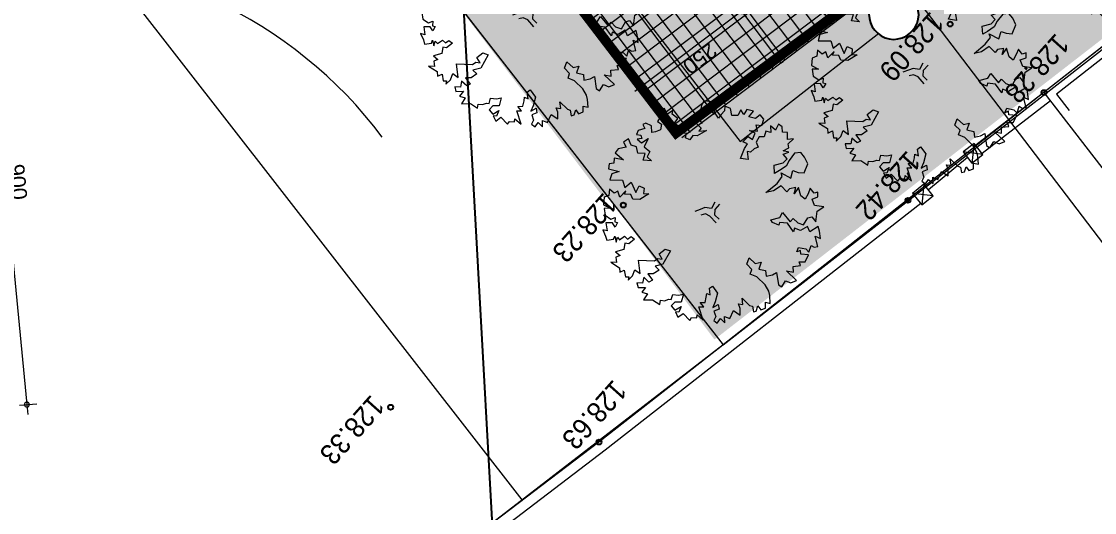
# Model space of a CAD drawing. Header units: metres. Extents: x -2858 to 512, y -1995 to 1252.
# Drawn here: x -440.7 to -419.06, y -195.35 to -185.45 of the extents above; entities that cross this region are included whole.
import ezdxf
from ezdxf.enums import TextEntityAlignment as Align
from ezdxf.lldxf.tags import DXFTag

# ---------------------------------------------------------------- set-up
doc = ezdxf.new("R2010")
doc.units = ezdxf.units.M
doc.header["$PDMODE"] = 33
doc.header["$PDSIZE"] = 0.1
for name, color, linetype in [('&G_05_VU_02', 7, 'Continuous'), ('10-ECL-LUM', 32, 'Continuous'), ('1002 RES HTA TXT', 1, 'Continuous'), ('Calque commun', 7, 'Continuous'), ('Calque11', 7, 'Continuous'), ('Calque14', 7, 'Continuous'), ('Calque15', 7, 'Continuous'), ('Calque17', 7, 'Continuous'), ('Textes', 7, 'Continuous')]:
    doc.layers.add(name, color=color, linetype=linetype)
doc.layers.add('03-HCH-15x40-10cm', color=7, linetype='Continuous', lineweight=0, true_color=0xb196e4)
doc.styles.add('Arial12', font='arial.ttf', dxfattribs={"width": 0.9, "height": 0.41584})
doc.styles.add('Arial18', font='arial.ttf', dxfattribs={"height": 0.309252})
doc.styles.add('Arial20', font='arial.ttf', dxfattribs={"height": 0.301984})
tags = doc.linetypes.add('DASHDOT2', pattern=[0.5, 0.25, -0.125, 0, -0.125]).pattern_tags.tags
tags[10:11] = [DXFTag(74, 4), DXFTag(75, 0), DXFTag(340, '0'), DXFTag(46, 1.0), DXFTag(50, 0.0), DXFTag(44, 0.0), DXFTag(45, 0.0)]
tags[8:9] = [DXFTag(74, 4), DXFTag(75, 0), DXFTag(340, '0'), DXFTag(46, 1.0), DXFTag(50, 0.0), DXFTag(44, 0.0), DXFTag(45, 0.0)]
tags[6:7] = [DXFTag(74, 4), DXFTag(75, 0), DXFTag(340, '0'), DXFTag(46, 1.0), DXFTag(50, 0.0), DXFTag(44, 0.0), DXFTag(45, 0.0)]
tags[4:5] = [DXFTag(74, 4), DXFTag(75, 0), DXFTag(340, '0'), DXFTag(46, 1.0), DXFTag(50, 0.0), DXFTag(44, 0.0), DXFTag(45, 0.0)]
tags = doc.linetypes.add('DOT2', pattern=[0.125, 0, -0.125]).pattern_tags.tags
tags[6:7] = [DXFTag(74, 4), DXFTag(75, 0), DXFTag(340, '0'), DXFTag(46, 1.0), DXFTag(50, 0.0), DXFTag(44, 0.0), DXFTag(45, 0.0)]
tags[4:5] = [DXFTag(74, 4), DXFTag(75, 0), DXFTag(340, '0'), DXFTag(46, 1.0), DXFTag(50, 0.0), DXFTag(44, 0.0), DXFTag(45, 0.0)]
tags = doc.linetypes.add('HIDDEN', pattern=[0.375, 0.25, -0.125]).pattern_tags.tags
tags[6:7] = [DXFTag(74, 4), DXFTag(75, 0), DXFTag(340, '0'), DXFTag(46, 1.0), DXFTag(50, 0.0), DXFTag(44, 0.0), DXFTag(45, 0.0)]
tags[4:5] = [DXFTag(74, 4), DXFTag(75, 0), DXFTag(340, '0'), DXFTag(46, 1.0), DXFTag(50, 0.0), DXFTag(44, 0.0), DXFTag(45, 0.0)]

# ---------------------------------------------------------------- blocks, each defined once
blk = doc.blocks.new('ECL-LUM1')
at = {"true_color": 0xf8991e}
h = blk.add_hatch(color=30, dxfattribs=at)
h.dxf.hatch_style = 1
edge = h.paths.add_edge_path()
edge.add_arc((0, 0), 0.125, 0, 360)
at = {"color": 30, "true_color": 0xf8991e}
blk.add_circle((0, 0), 0.125, dxfattribs=at)
at = {"color": 30, "lineweight": 0, "true_color": 0xf8991e}
blk.add_wipeout([(0, 0.75), (-0.043, 0.746), (-0.086, 0.735), (-0.125, 0.717), (-0.161, 0.692), (-0.192, 0.661), (-0.217, 0.625), (-0.235, 0.586), (-0.246, 0.543), (-0.25, 0.5), (-0.246, 0.457), (-0.235, 0.414), (-0.217, 0.375), (-0.192, 0.339), (-0.161, 0.308), (-0.125, 0.283), (-0.086, 0.265), (-0.043, 0.254), (0, 0.25), (0.043, 0.254), (0.086, 0.265), (0.125, 0.283), (0.161, 0.308), (0.192, 0.339), (0.217, 0.375), (0.235, 0.414), (0.246, 0.457), (0.25, 0.5), (0.246, 0.543), (0.235, 0.586), (0.217, 0.625), (0.192, 0.661), (0.161, 0.692), (0.125, 0.717), (0.086, 0.735), (0.043, 0.746)], dxfattribs=at)
at = {"layer": '&G_05_VU_02'}
h = blk.add_hatch(dxfattribs=at)
h.set_pattern_fill('ANGLE', color=256)
h.set_pattern_definition([(0, (0, 0), (0, 6.985), [5.08, -1.905]), (90, (0, 0), (-6.985, 4e-16), [5.08, -1.905])])
h.paths.add_polyline_path([(0, 0.75), (-0.043, 0.746), (-0.086, 0.735), (-0.125, 0.717), (-0.161, 0.692), (-0.192, 0.661), (-0.217, 0.625), (-0.235, 0.586), (-0.246, 0.543), (-0.25, 0.5), (-0.246, 0.457), (-0.235, 0.414), (-0.217, 0.375), (-0.192, 0.339), (-0.161, 0.308), (-0.125, 0.283), (-0.086, 0.265), (-0.043, 0.254), (0, 0.25), (0.043, 0.254), (0.086, 0.265), (0.125, 0.283), (0.161, 0.308), (0.192, 0.339), (0.217, 0.375), (0.235, 0.414), (0.246, 0.457), (0.25, 0.5), (0.246, 0.543), (0.235, 0.586), (0.217, 0.625), (0.192, 0.661), (0.161, 0.692), (0.125, 0.717), (0.086, 0.735), (0.043, 0.746)])
at = {"color": 30, "true_color": 0xf8991e, "flags": 128}
blk.add_lwpolyline([(0, 0.75), (-0.043, 0.746), (-0.086, 0.735), (-0.125, 0.717), (-0.161, 0.692), (-0.192, 0.661), (-0.217, 0.625), (-0.235, 0.586), (-0.246, 0.543), (-0.25, 0.5), (-0.246, 0.457), (-0.235, 0.414), (-0.217, 0.375), (-0.192, 0.339), (-0.161, 0.308), (-0.125, 0.283), (-0.086, 0.265), (-0.043, 0.254), (0, 0.25), (0.043, 0.254), (0.086, 0.265), (0.125, 0.283), (0.161, 0.308), (0.192, 0.339), (0.217, 0.375), (0.235, 0.414), (0.246, 0.457), (0.25, 0.5), (0.246, 0.543), (0.235, 0.586), (0.217, 0.625), (0.192, 0.661), (0.161, 0.692), (0.125, 0.717), (0.086, 0.735), (0.043, 0.746)], close=True, dxfattribs=at)
blk.add_lwpolyline([(0, 0), (0, 0.25)], dxfattribs=at)
blk = doc.blocks.new('PointTopo_SPE')
at = {"layer": 'Calque commun', "color": 1, "linetype": 'ByBlock', "lineweight": -2}
blk.add_point((0, 0), dxfattribs=at)
blk = doc.blocks.new('geometrebondepartleger')
at = {"layer": 'Calque commun', "color": 3, "linetype": 'HIDDEN', "lineweight": 18}
for p, q in [((142.028, 145.898), (110.601, 151.517)), ((127.699, 67.727), (142.028, 145.898))]:
    blk.add_line(p, q, dxfattribs=at)
at = {"layer": 'Calque commun', "color": 10, "linetype": 'DASHDOT2', "lineweight": 18, "flags": 128}
blk.add_lwpolyline([(45.287, 98.087), (42.936, 93.876), (22.492, 69.355), (46.896, 54.821), (60.022, 76.482), (130.155, 64.253), (145.314, 148.376), (109.348, 154.881), (91.263, 130.116), (87.378, 124.832), (86.331, 123.279), (83.811, 118.812), (74.918, 102.586), (72.616, 98.359), (63.065, 85.914), (45.158, 97.961)], close=True, dxfattribs=at)
at = {"layer": 'Calque11', "color": 7, "linetype": 'Continuous', "lineweight": 9}
for p, q in [((137.209, 149.805, 79), (138.192, 155.106, 79)), ((150.346, 147.439, 79), (130.18, 35.908, 79))]:
    blk.add_line(p, q, dxfattribs=at)
for points in [[(109.303, 154.801, 79), (116.543, 153.491, 79), (137.209, 149.805, 79), (145.314, 148.376, 79), (151.456, 147.233, 79), (157.568, 146.073, 79), (174.591, 142.849, 79), (158.195, 145.801, 79), (170.264, 143.668, 79), (176.772, 142.544, 79), (161.47, 145.252, 79), (170.264, 143.668, 79)], [(125.028, 35.908, 79), (133.338, 81.851, 79), (145.314, 148.376, 79)]]:
    blk.add_polyline3d(points, dxfattribs=at)
at = {"layer": 'Calque17', "color": 1, "linetype": 'Continuous', "lineweight": 9}
for p, q in [((137.064, 150.013, 79), (137.138, 150.427, 79)), ((137.209, 149.805, 79), (137.315, 150.395, 79)), ((137.246, 150.011, 79), (138.956, 149.693, 79)), ((137.209, 149.805, 79), (138.917, 149.487, 79)), ((138.961, 149.721, 79), (138.909, 149.441, 79)), ((138.909, 149.441, 79), (139.241, 149.669, 79)), ((139.241, 149.669, 79), (138.961, 149.721, 79)), ((138.961, 149.721, 79), (139.189, 149.389, 79)), ((139.189, 149.389, 79), (139.241, 149.669, 79)), ((138.909, 149.441, 79), (139.189, 149.389, 79)), ((139.215, 149.529, 79), (140.225, 149.38, 79)), ((140.248, 149.526, 79), (140.202, 149.234, 79)), ((140.202, 149.234, 79), (140.54, 149.48, 79)), ((140.54, 149.48, 79), (140.248, 149.526, 79)), ((140.248, 149.526, 79), (140.494, 149.188, 79)), ((140.494, 149.188, 79), (140.54, 149.48, 79)), ((140.202, 149.234, 79), (140.494, 149.188, 79))]:
    blk.add_line(p, q, dxfattribs=at)
for points in [[(117.484, 153.507, 79), (122.878, 152.53, 79), (128.879, 151.479, 79), (137.064, 150.013, 79)], [(117.452, 153.33, 79), (122.847, 152.353, 79), (128.847, 151.302, 79), (137.209, 149.805, 79)], [(140.535, 149.445, 79), (148.481, 148.022, 79), (151.496, 147.439, 79)], [(140.502, 149.238, 79), (148.443, 147.816, 79), (151.456, 147.233, 79)]]:
    blk.add_polyline3d(points, dxfattribs=at)
at = {"layer": 'Calque14', "color": 0, "linetype": 'ByBlock', "lineweight": -2}
for p in [(137.209, 149.805, 207.276), (140.656, 149.21, 207.423), (148.443, 147.816, 207.631), (137.443, 147.475, 207.093), (144.558, 144.996, 207.232), (150.723, 144.218, 207.328)]:
    blk.add_blockref('PointTopo_SPE', p, dxfattribs=at)
at = {"layer": 'Calque15', "color": 1, "linetype": 'ByBlock', "lineweight": -2, "style": 'Arial12', "width": 0.9}
for s, p in [('128.28', (136.143, 149.589, 207.276)), ('128.42', (139.904, 148.931, 207.423)), ('128.09', (137.503, 147.415, 207.093)), ('128.63', (147.297, 147.595, 207.631)), ('128.23', (144.618, 144.936, 207.232)), ('128.33', (150.783, 144.158, 207.328))]:
    blk.add_text(s, height=0.4158, dxfattribs=at).set_placement(p, align=Align.TOP_LEFT)
blk = doc.blocks.new('arb5')
at = {"layer": 'Calque commun', "color": 0, "linetype": 'ByBlock', "lineweight": -2}
for p, q in [((0.4432, 1.1359), (0.4037, 1.1244)), ((0.4638, 1.113), (0.4432, 1.1359)), ((0.5471, 1.1695), (0.5453, 1.0957)), ((0.5765, 1.1565), (0.5471, 1.1695)), ((0.587, 1.1277), (0.5765, 1.1565)), ((0.7301, 1.1483), (0.7012, 1.1181)), ((0.7426, 1.1256), (0.7301, 1.1483)), ((0.7656, 1.146), (0.7426, 1.1256)), ((0.7891, 1.134), (0.7656, 1.146)), ((0.2724, 1.0819), (0.2593, 1.0614)), ((0.2983, 1.1123), (0.2724, 1.0819)), ((0.3079, 1.0847), (0.2983, 1.1123)), ((0.3387, 1.1317), (0.3079, 1.0847)), ((0.3544, 1.1189), (0.3387, 1.1317)), ((0.3582, 1.1012), (0.3544, 1.1189)), ((0.3929, 1.1166), (0.3582, 1.1012)), ((0.3908, 1.0919), (0.3929, 1.1166)), ((0.411, 1.0591), (0.3908, 1.0919)), ((0.4037, 1.1244), (0.429, 1.0916)), ((0.429, 1.0916), (0.4163, 1.0768)), ((0.4747, 1.1318), (0.4638, 1.113)), ((0.504, 1.1059), (0.4747, 1.1318)), ((0.5259, 1.1274), (0.504, 1.1059)), ((0.5453, 1.0957), (0.5259, 1.1274)), ((0.6245, 1.1345), (0.587, 1.1277)), ((0.5876, 1.0636), (0.6282, 1.1136)), ((0.6282, 1.1136), (0.6245, 1.1345)), ((0.6884, 1.0993), (0.6763, 1.0628)), ((0.7012, 1.1181), (0.6884, 1.0993)), ((0.7842, 1.1095), (0.7891, 1.134)), ((0.8099, 1.1212), (0.7842, 1.1095)), ((0.8046, 1.0894), (0.8225, 1.1132)), ((0.8115, 1.0755), (0.8046, 1.0894)), ((0.8225, 1.1132), (0.8099, 1.1212)), ((0.2504, 1.0348), (0.2037, 1.0016)), ((0.2442, 1.0013), (0.2504, 1.0348)), ((0.2593, 1.0614), (0.3105, 1.0472)), ((0.3105, 1.0472), (0.2976, 1.0186)), ((0.4348, 1.0679), (0.411, 1.0591)), ((0.4163, 1.0768), (0.4348, 1.0679)), ((0.6112, 1.0555), (0.5876, 1.0636)), ((0.6386, 1.0356), (0.6112, 1.0555)), ((0.6187, 1.0132), (0.6386, 1.0356)), ((0.6763, 1.0628), (0.6746, 1.0009)), ((0.8099, 1.0195), (0.8115, 1.0755)), ((0.8318, 1.0458), (0.8099, 1.0195)), ((0.8454, 1.026), (0.8318, 1.0458)), ((0.8574, 1.0487), (0.8454, 1.026)), ((0.8832, 1.0722), (0.8574, 1.0487)), ((0.8899, 1.0307), (0.8832, 1.0722)), ((0.9334, 1.045), (0.8899, 1.0307)), ((0.9439, 1.0173), (0.9334, 1.045)), ((0.9677, 1.0408), (0.9439, 1.0173)), ((0.9675, 1.0084), (0.9677, 1.0408)), ((0.1632, 1.0129), (0.1908, 0.9722)), ((0.2037, 1.0016), (0.1632, 1.0129)), ((0.1908, 0.9722), (0.1745, 0.9388)), ((0.2627, 0.9893), (0.2442, 1.0013)), ((0.3053, 0.998), (0.2627, 0.9893)), ((0.2976, 1.0186), (0.3388, 1.0065)), ((0.3177, 0.9683), (0.3053, 0.998)), ((0.3166, 0.9348), (0.3177, 0.9683)), ((0.3388, 1.0065), (0.3512, 0.974)), ((0.3512, 0.974), (0.3682, 0.9845)), ((0.3682, 0.9845), (0.3568, 0.9295)), ((0.6026, 0.966), (0.637, 0.9815)), ((0.6289, 0.9481), (0.6026, 0.966)), ((0.637, 0.9815), (0.6187, 1.0132)), ((0.6873, 0.9662), (0.6636, 0.9557)), ((0.6746, 1.0009), (0.6873, 0.9662)), ((0.9197, 0.9497), (0.9348, 0.9693)), ((0.9348, 0.9693), (0.9611, 0.9561)), ((0.9611, 0.9561), (0.9751, 0.9827)), ((0.9962, 1.0121), (0.9675, 1.0084)), ((0.9751, 0.9827), (0.998, 0.9893)), ((0.998, 0.9893), (0.9962, 1.0121)), ((0.145, 0.954), (0.1263, 0.9372)), ((0.1263, 0.9372), (0.144, 0.9264)), ((0.144, 0.9264), (0.1386, 0.8938)), ((0.1745, 0.9388), (0.145, 0.954)), ((0.1683, 0.9045), (0.2001, 0.9121)), ((0.2001, 0.9121), (0.2019, 0.8845)), ((0.3411, 0.9355), (0.3166, 0.9348)), ((0.3318, 0.8725), (0.3411, 0.9355)), ((0.3568, 0.9295), (0.3821, 0.8949)), ((0.6285, 0.9036), (0.6289, 0.9481)), ((0.6613, 0.9171), (0.6285, 0.9036)), ((0.6636, 0.9557), (0.6613, 0.9171)), ((0.878, 0.9067), (0.9206, 0.9288)), ((0.9503, 0.9396), (0.9197, 0.9497)), ((0.9206, 0.9288), (0.9503, 0.9396)), ((1.0351, 0.9476), (0.998, 0.8829)), ((1.0356, 0.9043), (1.0351, 0.9476)), ((1.0486, 0.914), (1.0356, 0.9043)), ((1.0662, 0.8922), (1.0486, 0.914)), ((0.1386, 0.8938), (0.1683, 0.9045)), ((0.2019, 0.8845), (0.1776, 0.8442)), ((0.3614, 0.8782), (0.3318, 0.8725)), ((0.4026, 0.8522), (0.3614, 0.8782)), ((0.3821, 0.8949), (0.3951, 0.9027)), ((0.3951, 0.9027), (0.4067, 0.8691)), ((0.4067, 0.8691), (0.4026, 0.8522)), ((0.8689, 0.8614), (0.878, 0.9067)), ((0.8885, 0.8573), (0.8689, 0.8614)), ((0.9113, 0.8847), (0.8885, 0.8573)), ((0.9182, 0.865), (0.9113, 0.8847)), ((0.934, 0.8767), (0.9182, 0.865)), ((0.9586, 0.8911), (0.934, 0.8767)), ((0.9773, 0.8724), (0.9586, 0.8911)), ((0.9815, 0.9019), (0.9773, 0.8724)), ((0.998, 0.8829), (0.9815, 0.9019)), ((1.0839, 0.8952), (1.0662, 0.8922)), ((1.0804, 0.844), (1.0839, 0.8952)), ((0.0531, 0.7971), (0.0382, 0.7606)), ((0.1005, 0.8144), (0.0531, 0.7971)), ((0.12, 0.7895), (0.1005, 0.8144)), ((0.1776, 0.8442), (0.2182, 0.8498)), ((0.2182, 0.8498), (0.1877, 0.8343)), ((0.1877, 0.8343), (0.2151, 0.8135)), ((0.2151, 0.8135), (0.2357, 0.8153)), ((0.2357, 0.8153), (0.2333, 0.7708)), ((1.0041, 0.7764), (1.0426, 0.797)), ((1.0426, 0.797), (1.0652, 0.772)), ((1.0605, 0.8126), (1.0912, 0.823)), ((1.097, 0.8013), (1.0605, 0.8126)), ((1.1139, 0.8378), (1.0804, 0.844)), ((1.0912, 0.823), (1.1018, 0.8092)), ((1.0936, 0.7718), (1.097, 0.8013)), ((1.1018, 0.8092), (1.1139, 0.8378)), ((0.0382, 0.7606), (0.034, 0.7291)), ((0.1317, 0.7629), (0.12, 0.7895)), ((0.1684, 0.7812), (0.1317, 0.7629)), ((0.1826, 0.7251), (0.1684, 0.7812)), ((0.1929, 0.7427), (0.1826, 0.7251)), ((0.2382, 0.7472), (0.1929, 0.7427)), ((0.2333, 0.7708), (0.2805, 0.7598)), ((0.3139, 0.7358), (0.2382, 0.7472)), ((0.2805, 0.7598), (0.3139, 0.7358)), ((1.0246, 0.7616), (1.0041, 0.7764)), ((1.0432, 0.7367), (1.0246, 0.7616)), ((1.069, 0.7495), (1.0432, 0.7367)), ((1.0652, 0.772), (1.0936, 0.7718)), ((1.0767, 0.7376), (1.069, 0.7495)), ((1.0964, 0.7276), (1.0767, 0.7376)), ((0.034, 0.7291), (0.0583, 0.7072)), ((0.0583, 0.7072), (0.1056, 0.7119)), ((0.075, 0.6815), (0.0905, 0.6538)), ((0.1033, 0.6655), (0.075, 0.6815)), ((0.1066, 0.6981), (0.1033, 0.6655)), ((0.1056, 0.7119), (0.1383, 0.7204)), ((0.137, 0.6967), (0.1066, 0.6981)), ((0.1782, 0.6699), (0.137, 0.6967)), ((0.1383, 0.7204), (0.1805, 0.7102)), ((0.2083, 0.7012), (0.1782, 0.6699)), ((0.1805, 0.7102), (0.2083, 0.7012)), ((1.11, 0.7086), (1.0964, 0.7276)), ((1.1287, 0.7214), (1.11, 0.7086)), ((1.1362, 0.6768), (1.1287, 0.7214)), ((0.0312, 0.6306), (0.0034, 0.6052)), ((0.0058, 0.6516), (0.0312, 0.6306)), ((0.044, 0.6493), (0.0058, 0.6516)), ((0.058, 0.6658), (0.044, 0.6493)), ((0.0905, 0.6538), (0.058, 0.6658)), ((0.5851, 0.6489), (0.584, 0.6182)), ((0.6099, 0.6496), (0.6055, 0.6015)), ((1.1319, 0.6355), (1.1686, 0.6422)), ((1.1455, 0.6078), (1.1319, 0.6355)), ((1.1686, 0.6422), (1.1362, 0.6768)), ((0.019, 0.5854), (0, 0.565)), ((0.0034, 0.6052), (0.019, 0.5854)), ((0.5602, 0.5987), (0.5236, 0.5982)), ((0.5344, 0.5714), (0.5707, 0.5809)), ((0.584, 0.6182), (0.5602, 0.5987)), ((0.5707, 0.5809), (0.5902, 0.5523)), ((0.6055, 0.6015), (0.6132, 0.5766)), ((0.6132, 0.5766), (0.6337, 0.5627)), ((0.8823, 0.5716), (0.9613, 0.5907)), ((0.8939, 0.5448), (0.8823, 0.5716)), ((0.9434, 0.5692), (0.9341, 0.5377)), ((0.9559, 0.5502), (0.9434, 0.5692)), ((0.9613, 0.5907), (0.9965, 0.5668)), ((0.9965, 0.5668), (0.9976, 0.5963)), ((0.9976, 0.5963), (1.033, 0.587)), ((1.033, 0.587), (1.0526, 0.5663)), ((1.0526, 0.5663), (1.0608, 0.6065)), ((1.0608, 0.6065), (1.0804, 0.5996)), ((1.0804, 0.5996), (1.0801, 0.5622)), ((1.0801, 0.5622), (1.107, 0.5786)), ((1.107, 0.5786), (1.1265, 0.5559)), ((1.1131, 0.6053), (1.1455, 0.6078)), ((1.1405, 0.5763), (1.1131, 0.6053)), ((1.1265, 0.5559), (1.1405, 0.5763)), ((0, 0.565), (0.0029, 0.5402)), ((0.0029, 0.5402), (0.0365, 0.5498)), ((0.0365, 0.5498), (0.0382, 0.5151)), ((0.0382, 0.5151), (0.062, 0.5408)), ((0.062, 0.5408), (0.0756, 0.5159)), ((0.0756, 0.5159), (0.1033, 0.5306)), ((0.1033, 0.5306), (0.1209, 0.5116)), ((0.1209, 0.5116), (0.1525, 0.5193)), ((0.1525, 0.5193), (0.1645, 0.5439)), ((0.1645, 0.5439), (0.1853, 0.5348)), ((0.1853, 0.5348), (0.2109, 0.5317)), ((0.2109, 0.5317), (0.2206, 0.5156)), ((0.2718, 0.5152), (0.2193, 0.4959)), ((0.2206, 0.5156), (0.2484, 0.5492)), ((0.2484, 0.5492), (0.2718, 0.5152)), ((0.5902, 0.5523), (0.6138, 0.5403)), ((0.6138, 0.5403), (0.6412, 0.5263)), ((0.9341, 0.5377), (0.8939, 0.5448)), ((0.9767, 0.5453), (0.9559, 0.5502)), ((1.0313, 0.4806), (0.9767, 0.5453)), ((1.0779, 0.5354), (1.0313, 0.4806)), ((1.0827, 0.5008), (1.0779, 0.5354)), ((1.1143, 0.5135), (1.0827, 0.5008)), ((1.1478, 0.5112), (1.1143, 0.5135)), ((1.132, 0.5023), (1.1478, 0.5112)), ((0.0347, 0.4659), (0.0325, 0.4363)), ((0.0674, 0.4805), (0.0347, 0.4659)), ((0.085, 0.4567), (0.0674, 0.4805)), ((0.1049, 0.485), (0.085, 0.4567)), ((0.1303, 0.4505), (0.1049, 0.485)), ((0.1543, 0.4945), (0.1207, 0.4829)), ((0.1207, 0.4829), (0.1303, 0.4505)), ((0.1599, 0.4668), (0.1543, 0.4945)), ((0.1993, 0.4646), (0.1599, 0.4668)), ((0.2193, 0.4959), (0.1897, 0.4894)), ((0.1897, 0.4894), (0.1993, 0.4646)), ((1.1218, 0.461), (1.1446, 0.4896)), ((1.1462, 0.4502), (1.1218, 0.461)), ((1.1446, 0.4896), (1.132, 0.5023)), ((0.0325, 0.4363), (0.062, 0.4313)), ((0.0806, 0.3996), (0.0412, 0.398)), ((0.0412, 0.398), (0.0575, 0.3652)), ((0.062, 0.4313), (0.0806, 0.3996)), ((1.1015, 0.3824), (1.1202, 0.4039)), ((1.1202, 0.4039), (1.1397, 0.3801)), ((1.1295, 0.4334), (1.1462, 0.4502)), ((1.1397, 0.3801), (1.1295, 0.4334)), ((0.0575, 0.3652), (0.0882, 0.3709)), ((0.0882, 0.3709), (0.0821, 0.3425)), ((0.0821, 0.3425), (0.1137, 0.351)), ((0.1137, 0.351), (0.136, 0.3283)), ((0.9644, 0.3905), (1.0038, 0.3843)), ((0.9662, 0.3677), (0.9644, 0.3905)), ((0.989, 0.3627), (0.9662, 0.3677)), ((0.9888, 0.3411), (0.989, 0.3627)), ((1.0203, 0.3338), (0.9888, 0.3411)), ((1.0038, 0.3843), (1.0146, 0.3673)), ((1.0146, 0.3673), (1.0432, 0.386)), ((1.0432, 0.386), (1.0816, 0.362)), ((1.0799, 0.3924), (1.1015, 0.3824)), ((1.0816, 0.362), (1.0799, 0.3924)), ((0.136, 0.3283), (0.1121, 0.2978)), ((0.1121, 0.2978), (0.1248, 0.2681)), ((0.1703, 0.2835), (0.194, 0.2864)), ((0.194, 0.2864), (0.1849, 0.249)), ((0.737, 0.2848), (0.792, 0.2698)), ((0.7545, 0.263), (0.737, 0.2848)), ((1.0182, 0.3172), (1.0203, 0.3338)), ((1.0419, 0.3288), (1.0182, 0.3172)), ((1.024, 0.3034), (1.0419, 0.3288)), ((1.0398, 0.3091), (1.024, 0.3034)), ((1.068, 0.2853), (1.0398, 0.3091)), ((1.0561, 0.2665), (1.068, 0.2853)), ((0.1248, 0.2681), (0.1435, 0.2829)), ((0.1659, 0.2284), (0.1344, 0.2278)), ((0.1344, 0.2278), (0.1792, 0.1663)), ((0.1435, 0.2829), (0.1703, 0.2835)), ((0.1849, 0.249), (0.1659, 0.2284)), ((0.2846, 0.2826), (0.3376, 0.2655)), ((0.315, 0.2559), (0.2846, 0.2826)), ((0.2918, 0.2068), (0.2953, 0.2541)), ((0.2953, 0.2541), (0.315, 0.2559)), ((0.3376, 0.2655), (0.3524, 0.2477)), ((0.3524, 0.2477), (0.38, 0.2503)), ((0.3877, 0.2277), (0.3659, 0.2149)), ((0.38, 0.2503), (0.3877, 0.2277)), ((0.7316, 0.2446), (0.7545, 0.263)), ((0.7404, 0.217), (0.7316, 0.2446)), ((0.7779, 0.2293), (0.7404, 0.217)), ((0.7547, 0.1743), (0.7779, 0.2293)), ((0.792, 0.2698), (0.8154, 0.2409)), ((0.8154, 0.2409), (0.8045, 0.2164)), ((0.9494, 0.237), (0.9684, 0.2514)), ((0.971, 0.2258), (0.9494, 0.237)), ((0.9606, 0.2645), (0.9871, 0.271)), ((0.9684, 0.2514), (0.9606, 0.2645)), ((0.9871, 0.271), (0.9802, 0.2454)), ((0.9802, 0.2454), (1.0036, 0.2208)), ((1.0036, 0.2208), (1.0303, 0.254)), ((1.0303, 0.254), (1.0411, 0.2331)), ((1.0411, 0.2331), (1.0561, 0.2665)), ((0.1792, 0.1663), (0.206, 0.174)), ((0.206, 0.174), (0.2366, 0.1943)), ((0.2366, 0.1943), (0.2634, 0.209)), ((0.2634, 0.209), (0.2918, 0.2068)), ((0.3855, 0.1951), (0.3656, 0.1676)), ((0.3659, 0.2149), (0.3855, 0.1951)), ((0.5988, 0.146), (0.599, 0.1767)), ((0.599, 0.1767), (0.6255, 0.1419)), ((0.7971, 0.1681), (0.7547, 0.1743)), ((0.8045, 0.2164), (0.826, 0.1907)), ((0.826, 0.1907), (0.8071, 0.1838)), ((0.8071, 0.1838), (0.8535, 0.1826)), ((0.8535, 0.1826), (0.8375, 0.1531)), ((0.9304, 0.1859), (0.9539, 0.162)), ((0.9419, 0.1464), (0.9304, 0.1859)), ((0.9539, 0.162), (0.9766, 0.1903)), ((0.9766, 0.1903), (0.971, 0.2258)), ((0.3732, 0.1313), (0.3405, 0.1276)), ((0.3405, 0.1276), (0.3441, 0.091)), ((0.3656, 0.1676), (0.3732, 0.1313)), ((0.5683, 0.1364), (0.5988, 0.146)), ((0.5719, 0.0981), (0.5683, 0.1364)), ((0.6255, 0.1419), (0.5927, 0.1264)), ((0.5927, 0.1264), (0.6181, 0.0966)), ((0.7771, 0.1328), (0.7971, 0.1681)), ((0.8221, 0.0832), (0.7771, 0.1328)), ((0.8375, 0.1531), (0.8592, 0.147)), ((0.8592, 0.147), (0.8597, 0.1144)), ((0.8597, 0.1144), (0.8866, 0.1339)), ((0.8866, 0.1339), (0.9102, 0.1219)), ((0.9102, 0.1219), (0.9419, 0.1464)), ((0.3441, 0.091), (0.3274, 0.0804)), ((0.3274, 0.0804), (0.3597, 0.0722)), ((0.3597, 0.0722), (0.3488, 0.0377)), ((0.3883, 0.0523), (0.4238, 0.0599)), ((0.4201, 0.0844), (0.4467, 0.1011)), ((0.4238, 0.0599), (0.4201, 0.0844)), ((0.4467, 0.1011), (0.4722, 0.0891)), ((0.4878, 0.076), (0.462, 0.0517)), ((0.4722, 0.0891), (0.4878, 0.076)), ((0.5245, 0.0847), (0.5719, 0.0981)), ((0.5658, 0.0734), (0.5245, 0.0847)), ((0.5369, 0.0441), (0.5468, 0.0589)), ((0.5468, 0.0589), (0.5664, 0.043)), ((0.5664, 0.043), (0.5658, 0.0734)), ((0.6181, 0.0966), (0.5993, 0.0683)), ((0.5993, 0.0683), (0.6109, 0.0407)), ((0.6958, 0.0636), (0.7211, 0.022)), ((0.6973, 0.0065), (0.6958, 0.0636)), ((0.7559, 0.0896), (0.7915, 0.0676)), ((0.7842, 0.0381), (0.7559, 0.0896)), ((0.7915, 0.0676), (0.8221, 0.0832)), ((0.3488, 0.0377), (0.3883, 0.0523)), ((0.462, 0.0517), (0.4736, 0.0201)), ((0.4736, 0.0201), (0.4885, 0.0129)), ((0.4885, 0.0129), (0.4974, 0.0357)), ((0.4974, 0.0357), (0.5287, 0.0157)), ((0.5287, 0.0157), (0.5505, 0.0243)), ((0.5505, 0.0243), (0.5369, 0.0441)), ((0.6109, 0.0407), (0.5957, 0.0081)), ((0.5957, 0.0081), (0.6263, 0)), ((0.6263, 0), (0.6364, 0.0286)), ((0.6364, 0.0286), (0.6717, 0.0047)), ((0.6717, 0.0047), (0.6973, 0.0065)), ((0.7211, 0.022), (0.7437, 0.0385)), ((0.7437, 0.0385), (0.7616, 0.0217)), ((0.7616, 0.0217), (0.7842, 0.0381))]:
    blk.add_line(p, q, dxfattribs=at)
blk = doc.blocks.new('new235')
at = {"layer": 'Calque commun', "color": 1, "linetype": 'Continuous', "lineweight": 9}
blk.add_arc((0, 0), 0.5, 0, 359.9994, dxfattribs=at)
blk = doc.blocks.new('new236')
at = {"layer": 'Calque commun', "color": 1, "linetype": 'Continuous', "lineweight": 9}
blk.add_arc((0, 0), 0.5, 0, 359.9994, dxfattribs=at)
blk = doc.blocks.new('DimLine5963')
at = {"layer": 'Calque commun', "color": 1, "linetype": 'Continuous', "lineweight": 9}
for p, q in [((85.458, 127.29), (85.202, 127.528)), ((85.348, 127.392), (85.484, 127.539)), ((79.272, 120.792), (85.348, 127.392)), ((79.382, 120.69), (79.125, 120.928)), ((79.272, 120.792), (79.136, 120.645))]:
    blk.add_line(p, q, dxfattribs=at)
at = {"layer": 'Calque commun', "color": 1, "linetype": 'Continuous', "lineweight": 9, "xscale": 0.1000000040610429, "yscale": 0.1000000040610429, "zscale": 0.1000000040610429, "rotation": 47.36522824406119}
for name, p in [('new236', (85.348, 127.392)), ('new235', (79.272, 120.792))]:
    blk.add_blockref(name, p, dxfattribs=at)
at = {"layer": 'Calque commun', "color": 1, "linetype": 'Continuous', "lineweight": 9, "style": 'Arial18'}
blk.add_text('900', height=0.3093, rotation=47.3652, dxfattribs=at).set_placement((82.303, 124.099), align=Align.BOTTOM_CENTER)
blk = doc.blocks.new('new307')
at = {"layer": 'Calque commun', "color": 1, "linetype": 'Continuous', "lineweight": 9}
blk.add_arc((0, 0), 0.5, 0, 359.9994, dxfattribs=at)
blk = doc.blocks.new('new308')
at = {"layer": 'Calque commun', "color": 1, "linetype": 'Continuous', "lineweight": 9}
blk.add_arc((0, 0), 0.5, 0, 359.9994, dxfattribs=at)
blk = doc.blocks.new('DimLine6788')
at = {"layer": 'Calque commun', "color": 1, "linetype": 'Continuous', "lineweight": 9}
for p, q in [((67.368, 133.327), (67.172, 133.366)), ((67.404, 133.473), (67.32, 133.133)), ((67.368, 133.327), (69.821, 132.843)), ((69.845, 132.991), (69.788, 132.646)), ((69.821, 132.843), (70.017, 132.804))]:
    blk.add_line(p, q, dxfattribs=at)
at = {"layer": 'Calque commun', "color": 1, "linetype": 'Continuous', "lineweight": 9, "xscale": 0.1000000030756189, "yscale": 0.1000000030756189, "zscale": 0.1000000030756189, "rotation": 348.8390201883034}
for name, p in [('new307', (67.368, 133.327)), ('new308', (69.821, 132.843))]:
    blk.add_blockref(name, p, dxfattribs=at)
at = {"layer": 'Calque commun', "color": 1, "linetype": 'Continuous', "lineweight": 9, "style": 'Arial18', "width": 1}
blk.add_text('250', height=0.3093, rotation=348.839, dxfattribs=at).set_placement((68.596, 133.095), align=Align.BOTTOM_CENTER)
blk = doc.blocks.new('new309')
at = {"layer": 'Calque commun', "color": 1, "linetype": 'Continuous', "lineweight": 9}
blk.add_arc((0, 0), 0.5, 0, 359.9994, dxfattribs=at)
blk = doc.blocks.new('new310')
at = {"layer": 'Calque commun', "color": 1, "linetype": 'Continuous', "lineweight": 9}
blk.add_arc((0, 0), 0.5, 0, 359.9994, dxfattribs=at)
blk = doc.blocks.new('DimLine6796')
at = {"layer": 'Calque commun', "color": 1, "linetype": 'Continuous', "lineweight": 9}
for p, q in [((69.845, 132.991), (69.788, 132.646)), ((69.821, 132.843), (69.625, 132.882)), ((69.821, 132.843), (72.273, 132.359)), ((72.31, 132.504), (72.225, 132.165)), ((72.273, 132.359), (72.47, 132.32))]:
    blk.add_line(p, q, dxfattribs=at)
at = {"layer": 'Calque commun', "color": 1, "linetype": 'Continuous', "lineweight": 9, "xscale": 0.1000000114193421, "yscale": 0.1000000114193421, "zscale": 0.1000000114193421, "rotation": 348.8290100267845}
for name, p in [('new309', (69.821, 132.843)), ('new310', (72.273, 132.359))]:
    blk.add_blockref(name, p, dxfattribs=at)
at = {"layer": 'Calque commun', "color": 1, "linetype": 'Continuous', "lineweight": 9, "style": 'Arial18'}
blk.add_text('250', height=0.3093, rotation=348.829, dxfattribs=at).set_placement((71.049, 132.611), align=Align.BOTTOM_CENTER)
blk = doc.blocks.new('hatch73')
at = {"layer": 'Calque commun', "color": 64, "linetype": 'Continuous', "lineweight": 9}
for p, q in [((72.526, 133.64), (67.621, 134.608)), ((72.468, 133.346), (67.563, 134.314)), ((72.41, 133.052), (67.505, 134.019)), ((72.352, 132.757), (67.447, 133.725)), ((72.294, 132.463), (67.389, 133.431)), ((72.236, 132.169), (67.33, 133.136)), ((72.178, 131.874), (67.272, 132.842)), ((72.12, 131.58), (67.214, 132.548)), ((72.062, 131.286), (67.156, 132.253)), ((72.004, 130.991), (67.098, 131.959)), ((71.946, 130.697), (67.04, 131.665)), ((71.888, 130.403), (66.982, 131.37)), ((71.829, 130.108), (66.924, 131.076)), ((71.771, 129.814), (66.866, 130.782)), ((71.713, 129.52), (66.808, 130.487)), ((71.655, 129.225), (66.75, 130.193)), ((71.597, 128.931), (66.692, 129.899))]:
    blk.add_line(p, q, dxfattribs=at)
blk = doc.blocks.new('hatch74')
at = {"layer": 'Calque commun', "color": 64, "linetype": 'Continuous', "lineweight": 9}
for p, q in [((66.653, 129.702), (67.621, 134.608)), ((66.948, 129.646), (67.915, 134.551)), ((67.242, 129.589), (68.21, 134.495)), ((67.537, 129.533), (68.505, 134.438)), ((67.832, 129.476), (68.799, 134.382)), ((68.126, 129.42), (69.094, 134.325)), ((68.421, 129.363), (69.389, 134.268)), ((68.715, 129.306), (69.683, 134.212)), ((69.01, 129.25), (69.978, 134.155)), ((69.305, 129.193), (70.272, 134.099)), ((69.599, 129.137), (70.567, 134.042)), ((69.894, 129.08), (70.862, 133.985)), ((70.189, 129.023), (71.156, 133.929)), ((70.483, 128.967), (71.451, 133.872)), ((70.778, 128.91), (71.745, 133.816)), ((71.072, 128.854), (72.04, 133.759)), ((71.367, 128.797), (72.335, 133.702))]:
    blk.add_line(p, q, dxfattribs=at)

msp = doc.modelspace()

# ---------------------------------------------------------------- hatches: boundary and pattern name
at = {"layer": 'Calque commun', "linetype": 'Continuous', "lineweight": 9}
msp.add_hatch(color=71, dxfattribs=at).paths.add_polyline_path([(-412.377, -155.572), (-420.444, -161.481), (-418.483, -164.226), (-416.679, -164.981), (-415.046, -165.316), (-414.794, -165.126), (-417.803, -161.133), (-411.813, -156.619), (-408.811, -160.603), (-408.789, -160.586), (-408.782, -160.595), (-408.782, -160.594), (-407.869, -159.86), (-410.878, -155.867), (-410.727, -155.753), (-409.001, -154.452), (-408.893, -154.348), (-408.882, -154.362), (-406.885, -152.858), (-403.94, -156.765), (-403.92, -156.748), (-400.519, -161.306), (-402.469, -162.776), (-399.46, -166.769), (-399.999, -167.175), (-401.43, -168.254), (-404.471, -164.321), (-405.391, -165.032), (-405.43, -165.024), (-405.446, -165.036), (-402.432, -169.032), (-408.421, -173.546), (-411.431, -169.553), (-411.436, -169.555), (-411.439, -169.557), (-414.276, -171.711), (-412.28, -170.207), (-409.27, -174.2), (-411.267, -175.705), (-415.26, -178.714), (-418.269, -174.721), (-418.417, -174.83), (-419.392, -175.567), (-416.39, -179.551), (-422.397, -184.078), (-425.392, -180.104), (-426.362, -180.837), (-423.389, -184.781), (-427.367, -187.811), (-430.35, -183.853), (-430.357, -183.843), (-430.627, -184.015), (-430.65, -184.08), (-430.757, -184.127), (-432.152, -184.771), (-432.152, -184.771), (-430.801, -184.146), (-431.527, -184.446), (-432.188, -184.753), (-428.954, -189.009), (-428.886, -188.969), (-426.721, -191.863), (-399.186, -170.537), (-399.186, -170.537), (-397.745, -169.452), (-404.527, -137.505), (-407.296, -138.346), (-406.532, -141.987), (-407.56, -142.295), (-404.706, -151.357), (-408.965, -152.746), (-408.998, -152.71), (-411.001, -153.341), (-410.711, -154.298)])

# ---------------------------------------------------------------- linework, layer by layer
at = {"layer": '1002 RES HTA TXT', "color": 3, "flags": 128}
msp.add_lwpolyline([(-425.831, -293.554), (-444.94, 54.941)], dxfattribs=at)
at = {"layer": 'Calque commun', "color": 7, "linetype": 'DASHDOT2', "lineweight": 18}
msp.add_line((-415.808, -193.967), (-474.611, -116.71), dxfattribs=at)
at = {"layer": 'Calque commun', "color": 7, "linetype": 'Continuous', "lineweight": 9}
for p, q in [((-425.379, -186.296), (-428.388, -182.303)), ((-425.338, -186.266), (-425.379, -186.296))]:
    msp.add_line(p, q, dxfattribs=at)
at = {"layer": 'Calque commun', "color": 9, "linetype": 'Continuous', "lineweight": 9}
msp.add_arc((-440.59, -193.175), 8.971, 36.9448, 149.6028, dxfattribs=at)
at = {"layer": 'Calque commun', "color": 43, "linetype": 'Continuous', "lineweight": 9, "true_color": 0xdbbe82}
msp.add_trace([(-427.367, -187.811), (-423.389, -184.781), (-430.376, -183.818), (-426.398, -180.788)], dxfattribs=at)

# ---------------------------------------------------------------- block references
at = {"layer": 'Calque commun', "color": 0, "linetype": 'ByBlock', "lineweight": -2, "rotation": 228.1617603435354}
for name, p in [('geometrebondepartleger', (-440.162, 15.263)), ('hatch74', (-478.571, -44.614)), ('hatch73', (-478.571, -44.614))]:
    msp.add_blockref(name, p, dxfattribs=at)
at = {"layer": 'Calque commun', "color": 64, "linetype": 'DOT2', "lineweight": 18, "xscale": 3.81469721371369, "yscale": 3.814696974833699, "zscale": 3.814697265625, "rotation": 227.4939527206938}
for p in [(-418.601, -180.011), (-430.619, -182.17), (-422.746, -183.318), (-426.944, -186.122)]:
    msp.add_blockref('arb5', p, dxfattribs=at)
at = {"layer": 'Calque commun', "color": 1, "linetype": 'Continuous', "lineweight": 9, "rotation": 228.1617603435354}
for name in ['DimLine6788', 'DimLine5963', 'DimLine6796']:
    msp.add_blockref(name, (-478.571, -44.614), dxfattribs=at)

# ---------------------------------------------------------------- texts
at = {"layer": 'Textes', "color": 5, "linetype": 'ByBlock', "lineweight": -2, "style": 'Arial20'}
msp.add_text('ACCES PIETONS ET VEHICULES', height=0.47192, rotation=217.6624, dxfattribs=at).set_placement((-446.893, -186.611), align=Align.TOP_RIGHT)

# ---------------------------------------------------------------- next in the draw order: block references
at = {"layer": '10-ECL-LUM', "color": 254, "true_color": 0xffffc1, "xscale": 2, "yscale": 2, "zscale": 2, "rotation": 219.4813566505707}
msp.add_blockref('ECL-LUM1', (-423.739, -184.541), dxfattribs=at)

# ---------------------------------------------------------------- next in the draw order: linework, layer by layer
at = {"layer": '03-HCH-15x40-10cm', "const_width": 0.2, "flags": 128}
msp.add_lwpolyline([(-426.578, -180.736), (-423.453, -184.703), (-427.494, -187.701), (-430.463, -183.822), (-432.138, -184.703)], dxfattribs=at)

doc.saveas('drawing.dxf')
